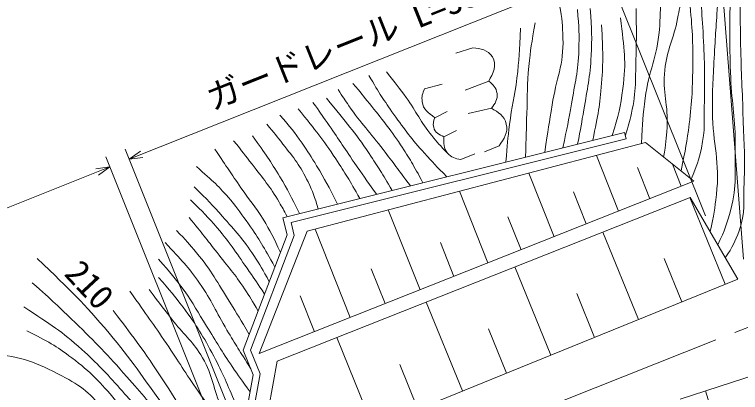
# Model space of a CAD drawing. Units: millimetres, scale not verified. Extents: x 40000 to 680000, y 20000 to 380000.
# Drawn here: x 338956 to 392258, y 313178 to 340966 of the extents above; entities that cross this region are included whole.
import ezdxf
from ezdxf.enums import TextEntityAlignment as Align

# ---------------------------------------------------------------- set-up
doc = ezdxf.new("R2010")
doc.units = ezdxf.units.MM
doc.header["$LTSCALE"] = 1000
doc.linetypes.add('CHAIN', pattern=[18.5, 12, -1.5, 3.5, -1.5])
for name, color, linetype, lineweight in [('M-BGD', 7, 'Continuous', 13), ('M-BMK', 2, 'CHAIN', 13), ('M-STR-HTXT', 7, 'Continuous', 13)]:
    doc.layers.add(name, color=color, linetype=linetype, lineweight=lineweight)
doc.styles.add('ＭＳ ゴシック', font='')
doc.styles.get('ＭＳ ゴシック').set_extended_font_data('MS Gothic')

msp = doc.modelspace()

# ---------------------------------------------------------------- linework, layer by layer
at = {"layer": 'M-BGD'}
for p, q in [((372617, 338512), (371357, 338124)), ((369055, 335507), (370363, 335846)), ((373780, 336064), (372035, 335410)), ((369806, 333375), (370727, 333835)), ((373974, 334077), (372253, 333690)), ((370484, 331969), (371405, 332430)), ((383872, 331819), (383751, 332304)), ((360442, 325030), (385283, 331556)), ((385283, 331556), (388842, 328706)), ((374531, 331315), (373465, 330879)), ((371720, 330297), (372762, 330733)), ((383304, 326508), (381676, 330609)), ((387912, 328337), (387265, 329969)), ((385608, 327422), (384694, 329727)), ((378572, 324630), (376717, 329306)), ((356911, 316035), (388842, 328706)), ((373715, 322703), (371625, 327968)), ((380938, 325569), (379999, 327935)), ((358245, 315489), (388566, 327520)), ((391141, 321130), (388548, 327513)), ((388566, 327520), (392067, 321507)), ((368728, 320724), (366399, 326595)), ((376143, 323667), (375180, 326095)), ((363609, 318693), (361033, 325185)), ((356911, 316035), (360442, 325030)), ((384758, 318538), (382144, 324972)), ((371221, 321714), (370232, 324207)), ((387949, 319834), (386653, 323025)), ((366169, 319709), (365153, 322268)), ((378324, 315924), (375689, 322410)), ((376115, 315010), (392067, 321507)), ((381541, 317231), (380234, 320448)), ((360981, 317650), (359938, 320278)), ((371837, 313290), (369182, 319828)), ((375081, 314607), (373763, 317850)), ((365299, 310634), (362622, 317225)), ((356714, 307147), (358245, 315489)), ((368568, 311962), (367240, 315231)), ((387831, 312694), (395294, 315129)), ((356714, 307147), (376115, 315010)), ((389681, 313298), (390564, 310591))]:
    msp.add_line(p, q, dxfattribs=at)
for points in [[(319719, 291975), (354967, 306134), (356484, 314485), (355745, 316280), (358974, 324759), (358653, 326029), (383751, 332304)], [(319906, 291511), (355409, 305772), (357002, 314540), (356283, 316287), (359497, 324729), (359260, 325666), (383872, 331819)]]:
    msp.add_lwpolyline(points, dxfattribs=at)
for points, knots in [([(384984, 331478), (385055, 333056), (385100, 333525), (385264, 334828), (385513, 336813), (386157, 337849), (386300, 339844), (386371, 340843), (386398, 341225), (386354, 342407)], [0, 0, 0, 0, 1, 1, 1, 2, 2, 2, 3, 3, 3, 3]), ([(386618, 330487), (386781, 331494), (386804, 331812), (386863, 332666), (386977, 334310), (386518, 335243), (386694, 336882), (386856, 338401), (387360, 339175), (387645, 340676), (387771, 341343), (387817, 341570), (387935, 342389)], [0, 0, 0, 0, 1, 1, 1, 2, 2, 2, 3, 3, 3, 4, 4, 4, 4]), ([(387893, 329465), (388232, 331082), (388318, 331562), (388491, 332920), (388709, 334642), (388740, 335619), (388757, 337355), (388777, 339335), (388702, 340040), (388491, 342419)], [0, 0, 0, 0, 1, 1, 1, 2, 2, 2, 3, 3, 3, 3]), ([(388649, 328860), (389064, 329867), (389181, 330234), (389387, 331151), (389685, 332474), (389579, 333261), (389605, 334616), (389643, 336595), (389625, 337706), (389508, 339681), (389448, 340694), (389429, 341033), (389315, 342273)], [0, 0, 0, 0, 1, 1, 1, 2, 2, 2, 3, 3, 3, 4, 4, 4, 4]), ([(390021, 325020), (390321, 326236), (390365, 326659), (390490, 327723), (390767, 330094), (390234, 331441), (390199, 333829), (390175, 335477), (390261, 336399), (390344, 338045), (390430, 339722), (390473, 340267), (390635, 342334)], [0, 0, 0, 0, 1, 1, 1, 2, 2, 2, 3, 3, 3, 4, 4, 4, 4]), ([(390595, 324034), (391122, 325158), (391265, 325589), (391544, 326632), (392015, 328392), (391841, 329463), (391871, 331285), (391904, 333248), (391623, 334339), (391544, 336300), (391445, 338726), (391468, 339542), (391507, 342516)], [0, 0, 0, 0, 1, 1, 1, 2, 2, 2, 3, 3, 3, 4, 4, 4, 4]), ([(391145, 323089), (391688, 323898), (391863, 324253), (392162, 325069), (392643, 326382), (392450, 327235), (392525, 328631), (392623, 330446), (392498, 331467), (392452, 333284), (392399, 335414), (392309, 336605), (392271, 338736), (392247, 340056), (392240, 340480), (392234, 342116)], [0, 0, 0, 0, 1, 1, 1, 2, 2, 2, 3, 3, 3, 4, 4, 4, 5, 5, 5, 5]), ([(377887, 330838), (378145, 332531), (378212, 332959), (378426, 334317), (378729, 336235), (379288, 337283), (379226, 339224), (379195, 340180), (379178, 340576), (378971, 341659)], [0, 0, 0, 0, 1, 1, 1, 2, 2, 2, 3, 3, 3, 3]), ([(379213, 331170), (379543, 332706), (379627, 333126), (379844, 334390), (380107, 335929), (380341, 336790), (380389, 338351), (380424, 339516), (380406, 339958), (380280, 341332)], [0, 0, 0, 0, 1, 1, 1, 2, 2, 2, 3, 3, 3, 3]), ([(380299, 331441), (380534, 332646), (380589, 332970), (380752, 333953), (381010, 335508), (381223, 336377), (381297, 337952), (381361, 339299), (381339, 339804), (381225, 341404)], [0, 0, 0, 0, 1, 1, 1, 2, 2, 2, 3, 3, 3, 3]), ([(383806, 332085), (384055, 332815), (384104, 333063), (384251, 333702), (384626, 335336), (384534, 336306), (384587, 337983), (384630, 339316), (384628, 339774), (384587, 341399)], [0, 0, 0, 0, 1, 1, 1, 2, 2, 2, 3, 3, 3, 3]), ([(382839, 332076), (383319, 333594), (383442, 334150), (383624, 335516), (383891, 337530), (383716, 338383), (383442, 340714)], [0, 0, 0, 0, 1, 1, 1, 2, 2, 2, 2]), ([(376485, 330488), (376520, 332046), (376529, 332445), (376572, 333699), (376618, 335048), (376586, 335808), (376718, 337152), (376841, 338409), (376917, 338849), (377190, 340350)], [0, 0, 0, 0, 1, 1, 1, 2, 2, 2, 3, 3, 3, 3]), ([(381411, 331719), (381808, 333654), (381932, 334262), (382061, 335916), (382190, 337586), (382159, 338213), (382061, 340205)], [0, 0, 0, 0, 1, 1, 1, 2, 2, 2, 2]), ([(375031, 330124), (375133, 331441), (375167, 331802), (375299, 332872), (375463, 334210), (375689, 334941), (375845, 336280), (376013, 337707), (376029, 338208), (376100, 339951)], [0, 0, 0, 0, 1, 1, 1, 2, 2, 2, 3, 3, 3, 3]), ([(372617, 338512), (373153, 338458), (373713, 338373), (374046, 337857), (374431, 337263), (374065, 336616), (373780, 336064)], [0, 0, 0, 0, 1, 1, 1, 2, 2, 2, 2]), ([(370703, 329042), (369901, 329833), (369680, 330071), (369061, 330764), (368113, 331824), (367630, 332463), (366807, 333623), (366039, 334706), (365796, 335103), (364966, 336482)], [0, 0, 0, 0, 1, 1, 1, 2, 2, 2, 3, 3, 3, 3]), ([(370751, 330782), (370181, 331355), (370021, 331546), (369588, 332066), (368749, 333072), (368495, 333795), (367722, 334853), (367172, 335604), (366981, 335855), (366268, 336743)], [0, 0, 0, 0, 1, 1, 1, 2, 2, 2, 3, 3, 3, 3]), ([(368947, 328603), (368213, 329945), (367989, 330336), (367292, 331394), (366477, 332629), (365939, 333267), (365014, 334423), (364548, 335005), (364395, 335197), (363802, 335901)], [0, 0, 0, 0, 1, 1, 1, 2, 2, 2, 3, 3, 3, 3]), ([(373780, 336064), (374090, 335799), (374323, 335586), (374385, 335168), (374452, 334717), (374232, 334433), (373974, 334077)], [0, 0, 0, 0, 1, 1, 1, 2, 2, 2, 2]), ([(368023, 328372), (367067, 329666), (366818, 329999), (366032, 331030), (365063, 332301), (364414, 332934), (363512, 334253), (363191, 334721), (363077, 334879), (362712, 335464)], [0, 0, 0, 0, 1, 1, 1, 2, 2, 2, 3, 3, 3, 3]), ([(369055, 335507), (368903, 335166), (368846, 334935), (368885, 334562), (368946, 333978), (369348, 333737), (369806, 333375)], [0, 0, 0, 0, 1, 1, 1, 2, 2, 2, 2]), ([(366672, 328034), (365917, 329338), (365681, 329705), (364990, 330739), (363877, 332407), (363402, 332933), (361864, 334810)], [0, 0, 0, 0, 1, 1, 1, 2, 2, 2, 2]), ([(365526, 327748), (364731, 328880), (364530, 329169), (363899, 330085), (363115, 331225), (362704, 331882), (361912, 333017), (361508, 333597), (361380, 333782), (360870, 334495)], [0, 0, 0, 0, 1, 1, 1, 2, 2, 2, 3, 3, 3, 3]), ([(364306, 327443), (363516, 328844), (363273, 329242), (362542, 330352), (361553, 331853), (361140, 332335), (359780, 334035)], [0, 0, 0, 0, 1, 1, 1, 2, 2, 2, 2]), ([(373974, 334077), (374477, 333785), (374915, 333519), (375064, 332914), (375222, 332275), (374886, 331818), (374531, 331315)], [0, 0, 0, 0, 1, 1, 1, 2, 2, 2, 2]), ([(362675, 327035), (361969, 328391), (361786, 328774), (361137, 329843), (360735, 330505), (360512, 330878), (360071, 331515), (359487, 332356), (359245, 332626), (358447, 333574)], [0, 0, 0, 0, 1, 1, 1, 2, 2, 2, 3, 3, 3, 3]), ([(369806, 333375), (369710, 333123), (369671, 332941), (369733, 332672), (369824, 332280), (370139, 332154), (370484, 331969)], [0, 0, 0, 0, 1, 1, 1, 2, 2, 2, 2]), ([(361255, 326680), (360978, 327603), (360856, 327908), (360507, 328656), (359956, 329838), (359459, 330407), (358665, 331442), (358219, 332024), (358061, 332227), (357478, 332896)], [0, 0, 0, 0, 1, 1, 1, 2, 2, 2, 3, 3, 3, 3]), ([(358979, 326111), (358718, 326620), (358628, 326763), (358387, 327171), (357708, 328323), (357210, 328895), (356400, 329958), (355881, 330639), (355707, 330862), (355043, 331678)], [0, 0, 0, 0, 1, 1, 1, 2, 2, 2, 3, 3, 3, 3]), ([(359874, 326335), (359236, 327633), (359042, 328007), (358435, 329037), (357718, 330254), (357420, 330653), (356424, 332042)], [0, 0, 0, 0, 1, 1, 1, 2, 2, 2, 2]), ([(370484, 331969), (370469, 331502), (370442, 331143), (370751, 330782), (371026, 330460), (371313, 330384), (371720, 330297)], [0, 0, 0, 0, 1, 1, 1, 2, 2, 2, 2]), ([(358480, 323462), (357935, 324640), (357767, 325002), (357206, 325929), (356636, 326871), (356208, 327327), (355582, 328231), (354821, 329330), (354586, 329687), (353668, 331067)], [0, 0, 0, 0, 1, 1, 1, 2, 2, 2, 3, 3, 3, 3]), ([(358076, 322402), (357205, 323927), (356974, 324381), (356139, 325566), (355649, 326262), (355375, 326655), (354831, 327311), (353950, 328371), (353538, 328690), (352311, 329782)], [0, 0, 0, 0, 1, 1, 1, 2, 2, 2, 3, 3, 3, 3]), ([(357664, 321320), (357173, 322240), (357004, 322511), (356527, 323240), (355738, 324446), (355181, 325045), (354225, 326123), (353443, 327005), (353158, 327299), (352141, 328304)], [0, 0, 0, 0, 1, 1, 1, 2, 2, 2, 3, 3, 3, 3]), ([(357319, 320413), (356783, 321221), (356636, 321432), (356188, 322077), (355303, 323350), (354852, 324103), (353837, 325275), (353110, 326115), (352833, 326408), (351875, 327335)], [0, 0, 0, 0, 1, 1, 1, 2, 2, 2, 3, 3, 3, 3]), ([(356843, 319163), (356395, 319952), (356253, 320173), (355843, 320801), (355127, 321894), (354624, 322434), (353823, 323466), (353033, 324484), (352774, 324807), (351772, 326051)], [0, 0, 0, 0, 1, 1, 1, 2, 2, 2, 3, 3, 3, 3]), ([(356189, 317444), (355521, 318593), (355333, 318898), (354760, 319815), (353854, 321265), (353415, 322136), (352321, 323450), (351772, 324109), (351571, 324352), (350851, 325081)], [0, 0, 0, 0, 1, 1, 1, 2, 2, 2, 3, 3, 3, 3]), ([(356304, 314922), (355448, 316294), (355228, 316650), (354555, 317768), (353754, 319100), (353445, 319935), (352547, 321204), (351660, 322458), (351259, 322886), (350011, 324209)], [0, 0, 0, 0, 1, 1, 1, 2, 2, 2, 3, 3, 3, 3]), ([(353020, 307672), (351541, 309869), (351143, 310448), (349895, 312195), (348379, 314315), (347570, 315539), (345897, 317537), (343989, 319816), (343199, 320549), (340626, 323026)], [0, 0, 0, 0, 1, 1, 1, 2, 2, 2, 3, 3, 3, 3]), ([(356256, 313227), (355611, 314105), (355443, 314347), (354943, 315078), (354165, 316217), (353789, 316894), (353053, 318059), (352407, 319080), (352114, 319698), (351405, 320676), (350723, 321618), (350444, 321935), (349515, 322978)], [0, 0, 0, 0, 1, 1, 1, 2, 2, 2, 3, 3, 3, 4, 4, 4, 4]), ([(355829, 310880), (355510, 311625), (355425, 311815), (355161, 312413), (354565, 313765), (354282, 314550), (353586, 315854), (352807, 317314), (352325, 318117), (351332, 319440), (350671, 320322), (350421, 320634), (349539, 321621)], [0, 0, 0, 0, 1, 1, 1, 2, 2, 2, 3, 3, 3, 4, 4, 4, 4]), ([(351689, 308042), (350928, 309440), (350679, 309859), (349931, 310959), (348977, 312361), (348324, 313064), (347205, 314339), (345781, 315961), (344934, 316830), (343389, 318337), (342195, 319501), (341785, 319882), (340263, 321245)], [0, 0, 0, 0, 1, 1, 1, 2, 2, 2, 3, 3, 3, 4, 4, 4, 4]), ([(355533, 309250), (354015, 311145), (353586, 311664), (352439, 313285), (351493, 314622), (351035, 315420), (350113, 316774), (349080, 318291), (348738, 318770), (347423, 320627)], [0, 0, 0, 0, 1, 1, 1, 2, 2, 2, 3, 3, 3, 3]), ([(355568, 309445), (354869, 310646), (354673, 311013), (354178, 312057), (353520, 313446), (353533, 314399), (352761, 315728), (352095, 316872), (351467, 317338), (350653, 318382), (349936, 319299), (349711, 319594), (348835, 320744)], [0, 0, 0, 0, 1, 1, 1, 2, 2, 2, 3, 3, 3, 4, 4, 4, 4]), ([(350401, 308252), (349846, 309384), (349646, 309741), (349059, 310632), (348265, 311835), (347654, 312389), (346696, 313467), (345655, 314637), (345061, 315289), (343898, 316338), (342367, 317719), (341690, 318120), (339645, 319464)], [0, 0, 0, 0, 1, 1, 1, 2, 2, 2, 3, 3, 3, 4, 4, 4, 4]), ([(354083, 307377), (352781, 309506), (352438, 310060), (351349, 311758), (350061, 313767), (349374, 314919), (347968, 316847), (347288, 317781), (347061, 318095), (346187, 319209)], [0, 0, 0, 0, 1, 1, 1, 2, 2, 2, 3, 3, 3, 3]), ([(339863, 317719), (341430, 316922), (341964, 316627), (343171, 315720), (344567, 314670), (345255, 313940), (346369, 312594), (347585, 311126), (347940, 310435), (348998, 308481)], [0, 0, 0, 0, 1, 1, 1, 2, 2, 2, 3, 3, 3, 3]), ([(323340, 298249), (323730, 300215), (323841, 300736), (324201, 302321), (324688, 304463), (324673, 305773), (325582, 307773), (326425, 309626), (327107, 310604), (328490, 312098), (329356, 313034), (329993, 313415), (331071, 314097), (332355, 314910), (333184, 315208), (334637, 315656), (335662, 315971), (336292, 316039), (337363, 315983), (339435, 315873), (340587, 315347), (342434, 314402), (343861, 313671), (344599, 313040), (345596, 311785), (346456, 310701), (346728, 310124), (347321, 308692)], [0, 0, 0, 0, 1, 1, 1, 2, 2, 2, 3, 3, 3, 4, 4, 4, 5, 5, 5, 6, 6, 6, 7, 7, 7, 8, 8, 8, 9, 9, 9, 9]), ([(394816, 314973), (395072, 314509), (395137, 314344), (395308, 313925), (395694, 312980), (395695, 312380), (395912, 311383), (396064, 310679), (396157, 310282), (396229, 309565), (396366, 308210), (396411, 307430), (396249, 306078), (396103, 304849), (395802, 304196), (395401, 303025), (395073, 302066), (394871, 301527), (394396, 300632), (393726, 299371), (393174, 298770), (392378, 297585), (391508, 296289), (390967, 295599), (390137, 294277), (388729, 292035), (388364, 291156), (386975, 288280)], [0, 0, 0, 0, 1, 1, 1, 2, 2, 2, 3, 3, 3, 4, 4, 4, 5, 5, 5, 6, 6, 6, 7, 7, 7, 8, 8, 8, 9, 9, 9, 9]), ([(397259, 314338), (397389, 313864), (397419, 313727), (397505, 313332), (397656, 312633), (397765, 312237), (397785, 311522), (397827, 310004), (397788, 309142), (397560, 307640), (397304, 305961), (397218, 304984), (396615, 303397), (396063, 301944), (395475, 301257), (394707, 299907), (394069, 298787), (393650, 298195), (393029, 297066), (392413, 295946), (392112, 295295), (391526, 294158), (390519, 292202), (390208, 291586), (388964, 289143)], [0, 0, 0, 0, 1, 1, 1, 2, 2, 2, 3, 3, 3, 4, 4, 4, 5, 5, 5, 6, 6, 6, 7, 7, 7, 8, 8, 8, 8])]:
    msp.add_open_spline(points, degree=3, knots=knots, dxfattribs=at)
at = {"layer": 'M-BMK'}
msp.add_line((362105, 305806), (404164, 322474), dxfattribs=at)
at = {"layer": 'M-STR-HTXT'}
for p, q in [((392490, 322992), (390446, 349116)), ((389687, 326156), (382188, 344903)), ((347366, 330324), (382425, 344310)), ((356591, 307263), (347069, 331066)), ((354947, 307257), (345650, 330499)), ((347366, 330324), (348202, 330927)), ((347366, 330324), (348388, 330463)), ((310160, 315482), (345946, 329758)), ((345946, 329758), (344925, 329620)), ((345946, 329758), (345110, 329155))]:
    msp.add_line(p, q, dxfattribs=at)

# ---------------------------------------------------------------- texts
at = {"layer": 'M-BGD', "style": 'ＭＳ ゴシック'}
msp.add_text('210', height=1833, rotation=312.93, dxfattribs=at).set_placement((344472, 321103), align=Align.MIDDLE_CENTER)
at = {"layer": 'M-STR-HTXT', "style": 'ＭＳ ゴシック'}
msp.add_text('ガードレール L=38.0', height=1833, rotation=21.748, dxfattribs=at).set_placement((364710, 337782), align=Align.BOTTOM_CENTER)

doc.saveas('drawing.dxf')
